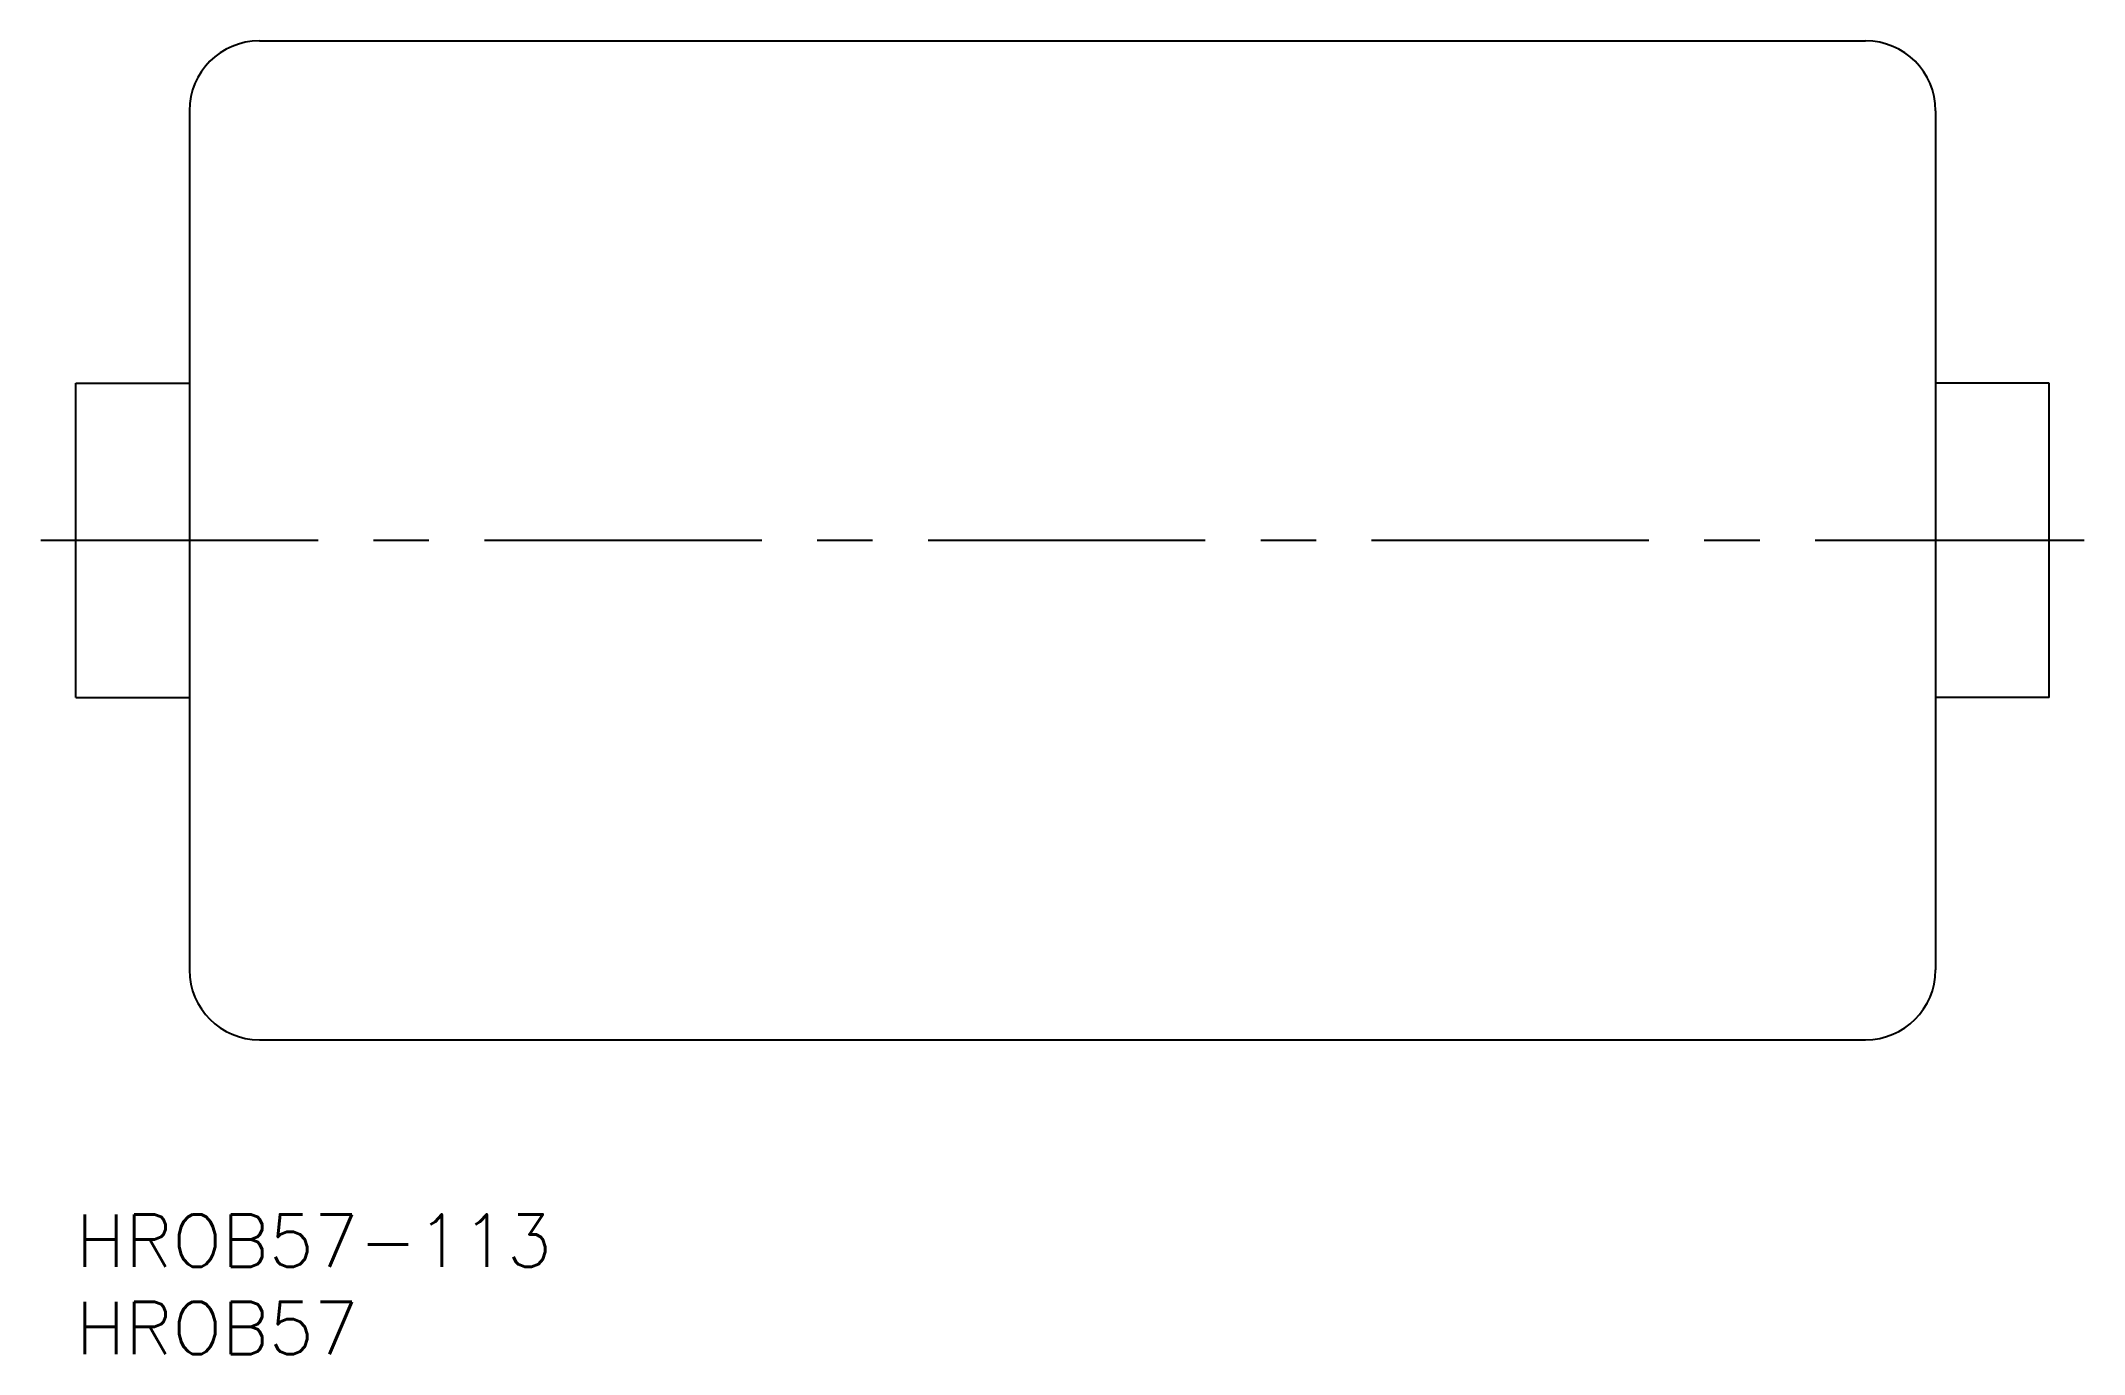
# Model space of a CAD drawing. Extents: x -2 to 115, y -8 to 67.
import ezdxf

# ---------------------------------------------------------------- set-up
doc = ezdxf.new("R2010")
doc.units = 0
doc.header["$LTSCALE"] = 0.5
doc.linetypes.add('CENTER', pattern=[50.8, 31.75, -6.35, 6.35, -6.35])
for name, color, linetype in [('MSM_CENTER', 1, 'CENTER'), ('MSM_CONTINUOUS', 7, 'CONTINUOUS'), ('MSM_PART_NUMBER', 7, 'CONTINUOUS')]:
    doc.layers.add(name, color=color, linetype=linetype)
doc.styles.get("Standard").update_dxf_attribs({"font": 'txt.shx', "height": 3, "bigfont": 'bigfont.shx'})

# ---------------------------------------------------------------- blocks, each defined once
blk = doc.blocks.new('*U2')
at = {"layer": 'MSM_PART_NUMBER'}
blk.add_text('HROB57-113', height=3, dxfattribs=at).set_placement((0, -3))
blk = doc.blocks.new('*U3')
at = {"layer": 'MSM_PART_NUMBER'}
blk.add_text('HROB57', height=3, dxfattribs=at).set_placement((0, -8))

msp = doc.modelspace()

# ---------------------------------------------------------------- linework, layer by layer
at = {"layer": 'MSM_CENTER'}
msp.add_line((-2, 38.6), (115, 38.6), dxfattribs=at)
at = {"layer": 'MSM_CONTINUOUS'}
for p, q in [((10.51, 67.2), (102.49, 67.2)), ((6.51, 63.2), (6.51, 14)), ((106.49, 63.2), (106.49, 14)), ((0, 47.6), (6.5, 47.6)), ((0, 29.6), (0, 47.6)), ((113, 47.6), (106.5, 47.6)), ((113, 29.6), (113, 47.6)), ((0, 29.6), (6.5, 29.6)), ((113, 29.6), (106.5, 29.6)), ((10.51, 10), (102.49, 10))]:
    msp.add_line(p, q, dxfattribs=at)
for centre, start, end in [((10.51, 63.2), 90, 180), ((102.49, 63.2), 0, 90), ((10.51, 14), 180, 270), ((102.49, 14), 270, 0)]:
    msp.add_arc(centre, 4, start, end, dxfattribs=at)

# ---------------------------------------------------------------- block references
for name in ['*U2', '*U3']:
    msp.add_blockref(name, (0, 0), dxfattribs=at)

doc.saveas('drawing.dxf')
